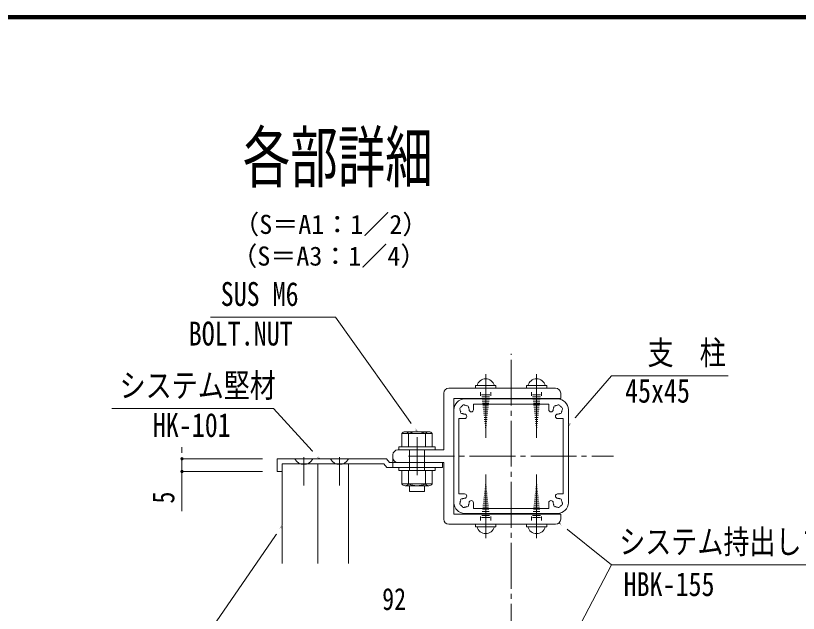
# Model space of a CAD drawing. Units: millimetres at full size; details may follow other scales. Extents: x -1603 to 1599, y -1129 to 1133.
# Drawn here: x 217 to 833, y 663 to 1133 of the extents above; entities that cross this region are included whole.
import ezdxf
from ezdxf.enums import TextEntityAlignment as Align

# ---------------------------------------------------------------- set-up
doc = ezdxf.new("R2010")
doc.units = ezdxf.units.MM
doc.header["$LTSCALE"] = 4
doc.header["$PDMODE"] = 32
doc.header["$PDSIZE"] = 2
doc.linetypes.add('CHAIN2', pattern=[12, 9, -1, 1, -1])
for name, color, linetype, lineweight in [('0-0_0', 7, 'Continuous', 18), ('0-1_1手摺寸法', 3, 'Continuous', 18), ('0-4_2躯体線', 4, 'Continuous', 9), ('0-5_3中心線', 2, 'CHAIN2', 18), ('0-6_41ｱﾙﾐ', 6, 'Continuous', 18), ('0-8_4アルミ', 6, 'Continuous', 18), ('0-9_6ﾊｯﾁﾝｸﾞ', 4, 'Continuous', 9), ('0-F_WAKU', 7, 'Continuous', 18)]:
    doc.layers.add(name, color=color, linetype=linetype, lineweight=lineweight)
doc.styles.add('ＭＳ ゴシック', font='')
doc.styles.get('ＭＳ ゴシック').set_extended_font_data('MS Gothic')

msp = doc.modelspace()

# ---------------------------------------------------------------- linework, layer by layer
at = {"layer": '0-0_0'}
for points in [[(532.893, 805.983), (468.721, 896.14), (370.462, 896.14)], [(651.893, 810.898), (685.804, 850.01), (777.538, 850.01)], [(456.202, 784.733), (419.872, 824.246), (292.974, 824.246)], [(644.721, 734.405), (685.804, 701.32), (926.972, 701.32)], [(426.893, 732.067), (355.374, 627.873), (257.115, 627.873)], [(623.178, 581.407), (685.804, 701.32), (926.972, 701.32)]]:
    msp.add_lwpolyline(points, dxfattribs=at)
at = {"layer": '0-1_1手摺寸法'}
for p, q in [((348.005, 789.333), (348.005, 793.933)), ((411.393, 784.733), (348.005, 784.733)), ((348.005, 784.733), (348.005, 774.733)), ((411.393, 774.733), (348.005, 774.733)), ((348.005, 743.574), (348.005, 774.733)), ((348.005, 770.133), (348.005, 765.533))]:
    msp.add_line(p, q, dxfattribs=at)
msp.add_lwpolyline([(348.005, 784.733), (348.005, 774.733), (348.005, 784.733)], dxfattribs=at)
for p in [(348.005, 784.733), (348.005, 774.733)]:
    msp.add_point(p, dxfattribs=at)
at = {"layer": '0-4_2躯体線'}
for p, q in [((578.893, 840.233), (578.893, 842.233)), ((594.893, 842.233), (578.893, 842.233)), ((582.893, 834.233), (582.893, 837.233)), ((586.893, 840.233), (586.893, 801.145)), ((590.893, 834.233), (590.893, 837.233)), ((594.893, 840.233), (594.893, 842.233)), ((618.893, 840.233), (618.893, 842.233)), ((634.893, 842.233), (618.893, 842.233)), ((622.893, 834.233), (622.893, 837.233)), ((626.893, 840.233), (626.893, 801.145)), ((630.893, 834.233), (630.893, 837.233)), ((634.893, 840.233), (634.893, 842.233)), ((590.128, 834.908), (583.657, 834.908)), ((589.949, 833.308), (583.836, 833.308)), ((589.769, 831.708), (584.016, 831.708)), ((630.128, 834.908), (623.657, 834.908)), ((629.949, 833.308), (623.836, 833.308)), ((629.769, 831.708), (624.016, 831.708)), ((589.589, 830.108), (584.196, 830.108)), ((589.41, 828.508), (584.376, 828.508)), ((589.23, 826.908), (584.556, 826.908)), ((589.05, 825.308), (584.735, 825.308)), ((629.589, 830.108), (624.196, 830.108)), ((629.41, 828.508), (624.376, 828.508)), ((629.23, 826.908), (624.556, 826.908)), ((629.05, 825.308), (624.735, 825.308)), ((588.87, 823.708), (584.915, 823.708)), ((588.69, 822.108), (585.095, 822.108)), ((588.51, 820.508), (585.275, 820.508)), ((588.331, 818.908), (585.454, 818.908)), ((628.87, 823.708), (624.915, 823.708)), ((628.69, 822.108), (625.095, 822.108)), ((628.51, 820.508), (625.275, 820.508)), ((628.331, 818.908), (625.454, 818.908)), ((588.151, 817.308), (585.634, 817.308)), ((587.971, 815.708), (585.814, 815.708)), ((587.792, 814.108), (585.994, 814.108)), ((628.151, 817.308), (625.634, 817.308)), ((627.971, 815.708), (625.814, 815.708)), ((627.792, 814.108), (625.994, 814.108)), ((587.612, 812.508), (586.174, 812.508)), ((587.432, 810.908), (586.353, 810.908)), ((587.252, 809.308), (586.533, 809.308)), ((587.072, 807.708), (586.713, 807.708)), ((627.612, 812.508), (626.174, 812.508)), ((627.432, 810.908), (626.353, 810.908)), ((627.252, 809.308), (626.533, 809.308)), ((627.072, 807.708), (626.713, 807.708)), ((437.143, 784.233), (437.143, 784.733)), ((443.893, 786.078), (443.893, 763.821)), ((478.643, 784.733), (465.143, 784.733)), ((465.143, 784.233), (465.143, 784.733)), ((471.893, 786.078), (471.893, 763.821)), ((478.643, 784.233), (478.643, 784.733)), ((586.893, 733.233), (586.893, 772.322)), ((626.893, 733.233), (626.893, 772.322)), ((587.252, 764.158), (586.533, 764.158)), ((587.072, 765.758), (586.713, 765.758)), ((627.252, 764.158), (626.533, 764.158)), ((627.072, 765.758), (626.713, 765.758)), ((587.971, 757.758), (585.814, 757.758)), ((587.792, 759.358), (585.994, 759.358)), ((587.612, 760.958), (586.174, 760.958)), ((587.432, 762.558), (586.353, 762.558)), ((627.971, 757.758), (625.814, 757.758)), ((627.792, 759.358), (625.994, 759.358)), ((627.612, 760.958), (626.174, 760.958)), ((627.432, 762.558), (626.353, 762.558)), ((588.69, 751.358), (585.095, 751.358)), ((588.51, 752.958), (585.275, 752.958)), ((588.331, 754.558), (585.454, 754.558)), ((588.151, 756.158), (585.634, 756.158)), ((628.69, 751.358), (625.095, 751.358)), ((628.51, 752.958), (625.275, 752.958)), ((628.331, 754.558), (625.454, 754.558)), ((628.151, 756.158), (625.634, 756.158)), ((589.41, 744.958), (584.376, 744.958)), ((589.23, 746.558), (584.556, 746.558)), ((589.05, 748.158), (584.735, 748.158)), ((588.87, 749.758), (584.915, 749.758)), ((629.41, 744.958), (624.376, 744.958)), ((629.23, 746.558), (624.556, 746.558)), ((629.05, 748.158), (624.735, 748.158)), ((628.87, 749.758), (624.915, 749.758)), ((582.893, 739.233), (582.893, 736.233)), ((589.949, 740.158), (583.836, 740.158)), ((589.769, 741.758), (584.016, 741.758)), ((589.589, 743.358), (584.196, 743.358)), ((590.893, 739.233), (590.893, 736.233)), ((622.893, 739.233), (622.893, 736.233)), ((629.949, 740.158), (623.836, 740.158)), ((629.769, 741.758), (624.016, 741.758)), ((629.589, 743.358), (624.196, 743.358)), ((630.893, 739.233), (630.893, 736.233)), ((578.893, 733.233), (578.893, 731.233)), ((590.128, 738.558), (583.657, 738.558)), ((594.893, 733.233), (594.893, 731.233)), ((618.893, 733.233), (618.893, 731.233)), ((630.128, 738.558), (623.657, 738.558)), ((634.893, 733.233), (634.893, 731.233)), ((594.893, 731.233), (578.893, 731.233)), ((634.893, 731.233), (618.893, 731.233))]:
    msp.add_line(p, q, dxfattribs=at)
msp.add_lwpolyline([(450.643, 784.233), (450.643, 784.733), (437.143, 784.733)], dxfattribs=at)
for centre, radius, start, end in [((586.893, 840.655), 6.981, 13.067, 166.933), ((626.893, 840.655), 6.981, 13.067, 166.933), ((443.893, 787.929), 7.695, 208.699, 331.301), ((471.893, 787.929), 7.695, 208.699, 331.301), ((586.893, 732.812), 6.981, 193.067, 346.933), ((626.893, 732.812), 6.981, 193.067, 346.933)]:
    msp.add_arc(centre, radius, start, end, dxfattribs=at)
at = {"layer": '0-5_3中心線'}
for p, q in [((606.893, 58.524), (606.893, 867.347)), ((526.279, 786.733), (687.506, 786.733))]:
    msp.add_line(p, q, dxfattribs=at)
at = {"layer": '0-6_41ｱﾙﾐ'}
for p, q in [((643.493, 831.733), (570.293, 831.733)), ((636.493, 827.733), (577.293, 827.733)), ((577.293, 823.333), (577.293, 827.733)), ((636.493, 823.333), (636.493, 827.733)), ((561.893, 823.333), (561.893, 750.133)), ((651.893, 823.333), (651.893, 750.133)), ((565.893, 816.333), (565.893, 757.133)), ((565.893, 816.333), (570.293, 816.333)), ((647.893, 816.333), (643.493, 816.333)), ((647.893, 816.333), (647.893, 757.133)), ((565.893, 757.133), (570.293, 757.133)), ((647.893, 757.133), (643.493, 757.133)), ((577.293, 750.133), (577.293, 745.733)), ((636.493, 745.733), (577.293, 745.733)), ((636.493, 750.133), (636.493, 745.733)), ((643.493, 741.733), (570.293, 741.733))]:
    msp.add_line(p, q, dxfattribs=at)
for centre, radius, start, end in [((570.293, 823.333), 8.4, 90, 180), ((643.493, 823.333), 8.4, 0, 90), ((567.395, 824.11), 1, 97.024, 165), ((570.293, 823.333), 3.5, 135, 149.641), ((570.293, 823.333), 3.5, 120.359, 135), ((569.516, 826.231), 1, 105, 172.976), ((569.516, 826.231), 1, 37.024, 105), ((570.293, 823.333), 3.5, 75, 89.641), ((570.293, 823.333), 3.5, 60.359, 75), ((572.414, 825.455), 1, 45, 112.976), ((572.414, 825.455), 1, 337.024, 45), ((570.293, 823.333), 3.5, 15, 29.641), ((643.493, 823.333), 3.5, 150.359, 165), ((641.371, 825.455), 1, 135, 202.976), ((641.371, 825.455), 1, 67.024, 135), ((643.493, 823.333), 3.5, 105, 119.641), ((643.493, 823.333), 3.5, 90.359, 105), ((644.269, 826.231), 1, 75, 142.976), ((644.269, 826.231), 1, 7.024, 75), ((643.493, 823.333), 3.5, 45, 59.641), ((643.493, 823.333), 3.5, 30.359, 45), ((646.39, 824.11), 1, 15, 82.976), ((567.395, 824.11), 1, 165, 232.976), ((570.293, 823.333), 3.5, 180.359, 195), ((570.293, 823.333), 3.5, 195, 209.641), ((568.171, 821.212), 1, 157.024, 225), ((568.171, 821.212), 1, 225, 292.976), ((570.293, 823.333), 3.5, 240.359, 255), ((570.293, 823.333), 3.5, 255, 269.641), ((570.293, 818.083), 1.75, 270, 90), ((570.293, 823.333), 3.5, 0, 15), ((575.543, 823.333), 1.75, 180, 0), ((638.243, 823.333), 1.75, 180, 0), ((643.493, 823.333), 3.5, 165, 180), ((643.493, 818.083), 1.75, 90, 270), ((643.493, 823.333), 3.5, 270.359, 285), ((643.493, 823.333), 3.5, 285, 299.641), ((645.614, 821.212), 1, 247.024, 315), ((645.614, 821.212), 1, 315, 22.976), ((643.493, 823.333), 3.5, 330.359, 345), ((643.493, 823.333), 3.5, 345, 359.641), ((646.39, 824.11), 1, 307.024, 15), ((570.293, 750.133), 3.5, 165, 179.641), ((570.293, 750.133), 3.5, 150.359, 165), ((568.171, 752.255), 1, 135, 202.976), ((568.171, 752.255), 1, 67.024, 135), ((570.293, 750.133), 3.5, 105, 119.641), ((570.293, 750.133), 3.5, 90.359, 105), ((570.293, 755.383), 1.75, 270, 90), ((575.543, 750.133), 1.75, 0, 180), ((638.243, 750.133), 1.75, 0, 180), ((643.493, 755.383), 1.75, 90, 270), ((643.493, 750.133), 3.5, 75, 89.641), ((643.493, 750.133), 3.5, 60.359, 75), ((645.614, 752.255), 1, 45, 112.976), ((645.614, 752.255), 1, 337.024, 45), ((643.493, 750.133), 3.5, 15, 29.641), ((643.493, 750.133), 3.5, 0.359, 15), ((570.293, 750.133), 8.4, 180, 270), ((567.395, 749.357), 1, 127.024, 195), ((567.395, 749.357), 1, 195, 262.976), ((570.293, 750.133), 3.5, 210.359, 225), ((570.293, 750.133), 3.5, 225, 239.641), ((569.516, 747.236), 1, 187.024, 255), ((569.516, 747.236), 1, 255, 322.976), ((570.293, 750.133), 3.5, 270.359, 285), ((570.293, 750.133), 3.5, 285, 299.641), ((572.414, 748.012), 1, 247.024, 315), ((572.414, 748.012), 1, 315, 22.976), ((570.293, 750.133), 3.5, 330.359, 345), ((570.293, 750.133), 3.5, 345, 0), ((643.493, 750.133), 3.5, 180, 195), ((643.493, 750.133), 3.5, 195, 209.641), ((641.371, 748.012), 1, 157.024, 225), ((641.371, 748.012), 1, 225, 292.976), ((643.493, 750.133), 3.5, 240.359, 255), ((643.493, 750.133), 3.5, 255, 269.641), ((644.269, 747.236), 1, 217.024, 285), ((643.493, 750.133), 8.4, 270, 0), ((644.269, 747.236), 1, 285, 352.976), ((643.493, 750.133), 3.5, 300.359, 315), ((643.493, 750.133), 3.5, 315, 329.641), ((646.39, 749.357), 1, 277.024, 345), ((646.39, 749.357), 1, 345, 52.976)]:
    msp.add_arc(centre, radius, start, end, dxfattribs=at)
at = {"layer": '0-8_4アルミ'}
for p, q in [((586.893, 851.233), (586.893, 821.233)), ((626.893, 851.233), (626.893, 821.233)), ((641.893, 840.233), (557.893, 840.233)), ((553.893, 791.733), (553.893, 836.233)), ((645.893, 832.233), (561.893, 832.233)), ((561.893, 741.233), (561.893, 832.233)), ((645.893, 832.233), (645.893, 836.233)), ((532.893, 771.733), (532.893, 801.733)), ((553.893, 791.733), (517.893, 791.733)), ((422.893, 784.733), (508.893, 784.733)), ((422.893, 784.733), (422.893, 774.733)), ((508.893, 784.733), (511.143, 781.733)), ((513.893, 785.733), (513.893, 787.733)), ((513.893, 786.733), (513.893, 777.733)), ((426.893, 780.733), (506.893, 780.733)), ((426.893, 780.733), (426.893, 774.733)), ((426.893, 702.352), (426.893, 780.733)), ((454.893, 702.352), (454.893, 780.733)), ((478.893, 702.352), (478.893, 780.733)), ((506.893, 780.733), (509.143, 777.733)), ((509.143, 777.733), (552.893, 777.733)), ((511.143, 781.733), (552.893, 781.733)), ((553.893, 781.733), (517.893, 781.733)), ((552.893, 781.733), (552.893, 777.733)), ((553.893, 737.233), (553.893, 781.733)), ((422.893, 774.733), (426.893, 774.733)), ((586.893, 722.233), (586.893, 752.233)), ((626.893, 722.233), (626.893, 752.233)), ((645.893, 741.233), (561.893, 741.233)), ((645.893, 737.233), (645.893, 741.233)), ((641.893, 733.233), (557.893, 733.233))]:
    msp.add_line(p, q, dxfattribs=at)
for centre, start, end in [((557.893, 836.233), 90, 180), ((641.893, 836.233), 0, 90), ((517.893, 787.733), 90, 180), ((517.893, 785.733), 180, 270), ((557.893, 737.233), 180, 270), ((641.893, 737.233), 270, 0)]:
    msp.add_arc(centre, 4, start, end, dxfattribs=at)
at = {"layer": '0-9_6ﾊｯﾁﾝｸﾞ'}
for p, q in [((544.893, 804.483), (520.893, 804.483)), ((520.893, 793.983), (520.893, 804.483)), ((542.193, 805.983), (523.593, 805.983)), ((526.293, 793.983), (526.293, 804.483)), ((539.493, 793.983), (539.493, 804.483)), ((544.893, 793.983), (544.893, 804.483)), ((518.643, 793.983), (518.643, 791.733)), ((518.643, 793.983), (547.143, 793.983)), ((518.643, 791.733), (547.143, 791.733)), ((526.893, 775.483), (526.893, 791.733)), ((538.893, 775.483), (538.893, 791.733)), ((547.143, 793.983), (547.143, 791.733)), ((518.643, 777.733), (518.643, 775.483)), ((518.643, 777.733), (547.143, 777.733)), ((547.143, 777.733), (547.143, 775.483)), ((518.643, 775.483), (547.143, 775.483)), ((544.893, 775.483), (520.893, 775.483)), ((520.893, 775.483), (520.893, 764.983)), ((526.293, 775.483), (526.293, 764.983)), ((539.493, 775.483), (539.493, 764.983)), ((544.893, 775.483), (544.893, 764.983)), ((544.893, 764.983), (520.893, 764.983)), ((542.193, 763.483), (523.593, 763.483)), ((526.893, 758.983), (526.893, 763.483)), ((538.893, 758.983), (538.893, 763.483)), ((538.893, 758.983), (526.893, 758.983))]:
    msp.add_line(p, q, dxfattribs=at)
for centre, radius, start, end in [((523.593, 802.803), 3.18, 31.891, 148.109), ((532.893, 790.713), 15.27, 64.391, 115.609), ((542.193, 802.803), 3.18, 31.891, 148.109), ((523.593, 766.663), 3.18, 211.891, 328.109), ((532.893, 778.753), 15.27, 244.391, 295.609), ((542.193, 766.663), 3.18, 211.891, 328.109)]:
    msp.add_arc(centre, radius, start, end, dxfattribs=at)
at = {"layer": '0-F_WAKU'}
for p, q in [((1599.119, 1133.215), (-1603.281, 1133.215)), ((1598.519, 1132.615), (-1602.681, 1132.615)), ((1597.919, 1132.015), (-1602.081, 1132.015)), ((1597.319, 1131.415), (-1601.481, 1131.415)), ((1596.719, 1130.815), (-1600.881, 1130.815))]:
    msp.add_line(p, q, dxfattribs=at)

# ---------------------------------------------------------------- texts
at = {"layer": '0-0_0', "style": 'ＭＳ ゴシック'}
for s, height, width, p in [('各部詳細', 39.1, 0.7, (395.882, 990.68)), ('SUS M6', 18.77, 0.8, (378.456, 899.283)), ('BOLT.NUT', 18.77, 0.8, (353.358, 868.163)), ('支\u3000柱', 18.77, 0.8, (714.23, 853.152)), ('システム堅材', 18.77, 0.8, (298.963, 827.389)), ('45x45', 18.77, 0.8, (696.507, 823.22)), ('HK-101', 18.77, 0.8, (325.083, 796.268)), ('システム持出しブラケット', 18.77, 0.8, (691.93, 704.463)), ('HBK-155', 18.77, 0.8, (695.36, 671.111))]:
    msp.add_text(s, height=height, dxfattribs=dict(at, width=width)).set_placement(p, align=Align.BOTTOM_LEFT)
for s, p in [('（S＝A1：1／2）', (388.35, 957.056)), ('（S＝A3：1／4）', (386.826, 932.148))]:
    msp.add_text(s, height=15.01, dxfattribs=at).set_placement(p, align=Align.BOTTOM_LEFT)
at = {"layer": '0-1_1手摺寸法', "color": 7, "style": 'ＭＳ ゴシック', "width": 0.8}
msp.add_text('5', height=17.27, rotation=90, dxfattribs=at).set_placement((347.186, 749.52), align=Align.BOTTOM_LEFT)
msp.add_text('92', height=17.27, dxfattribs=at).set_placement((505.472, 660.616), align=Align.BOTTOM_LEFT)

# ---------------------------------------------------------------- next in the draw order: wipeouts: each hides what was drawn before it
for points in [[(527.192, 811.596), (529.456, 813.208), (532.893, 805.983), (532.893, 805.983)], [(656.004, 817.761), (658.103, 815.941), (651.893, 810.898), (651.893, 810.898)], [(449.847, 789.592), (451.892, 791.473), (456.202, 784.733), (456.202, 784.733)], [(651.728, 730.545), (649.986, 728.381), (644.721, 734.405), (644.721, 734.405)], [(423.58, 724.785), (421.289, 726.358), (426.893, 732.067), (426.893, 732.067)]]:
    msp.add_wipeout(points)

doc.saveas('drawing.dxf')
